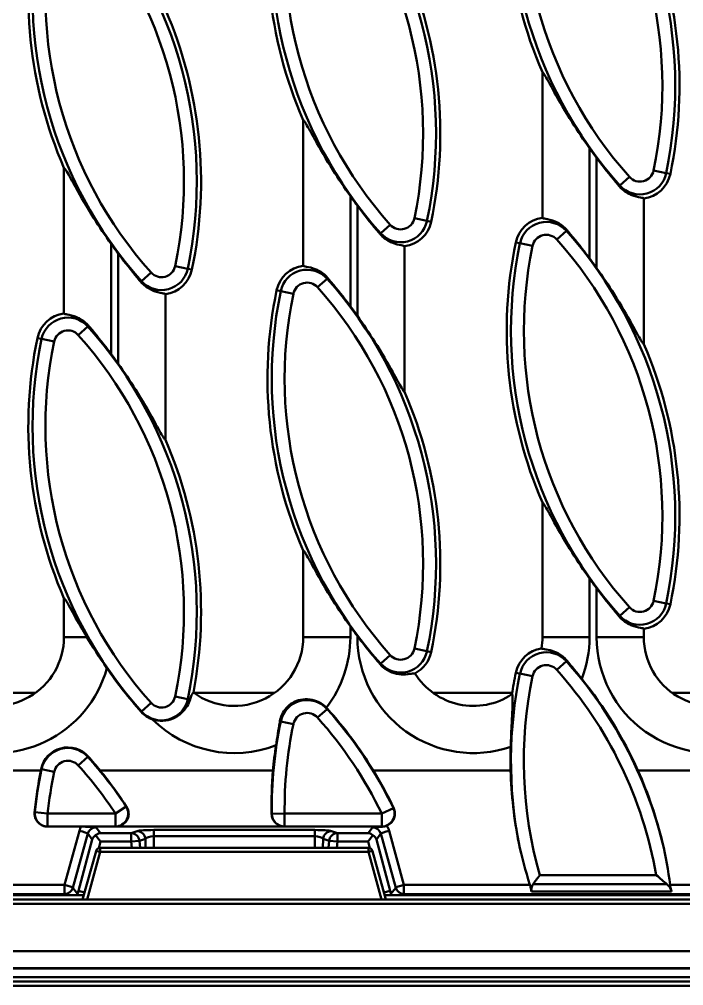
# Model space of a CAD drawing. Header units: millimetres. Extents: x 0 to 2774, y -40 to 1485.
# Drawn here: x 1691 to 1768.2, y 436 to 548.3 of the extents above; entities that cross this region are included whole.
import ezdxf

# ---------------------------------------------------------------- set-up
doc = ezdxf.new("R2010")
doc.units = ezdxf.units.MM
doc.header["$LTSCALE"] = 2.5
doc.layers.add('Sichtbar (ISO)', color=7, linetype='Continuous', lineweight=50)
doc.layers.add('Sichtbar schmal (ISO)', color=7, linetype='Continuous', lineweight=50)

msp = doc.modelspace()

# ---------------------------------------------------------------- linework, layer by layer
at = {"layer": 'Sichtbar (ISO)'}
for p, q in [((1751.766, 542.148), (1751.766, 525.217)), ((1723.988, 536.592), (1723.988, 519.662)), ((1696.21, 531.037), (1696.21, 514.106)), ((1763.544, 510.55), (1763.544, 527.481)), ((1735.766, 504.994), (1735.766, 521.925)), ((1707.988, 499.439), (1707.988, 516.37)), ((1751.766, 492.148), (1751.766, 476.516)), ((1723.988, 486.592), (1723.988, 476.516)), ((1696.21, 481.037), (1696.21, 476.516)), ((1763.544, 476.516), (1763.544, 477.481)), ((1654.662, 461.016), (1693.524, 461.016)), ((1700.42, 461.016), (1720.484, 461.016)), ((1732.146, 461.016), (1748.074, 461.016)), ((1762.86, 461.016), (1776.287, 461.016)), ((1694.302, 454.496), (1698.212, 454.496)), ((1702.211, 454.496), (1721.825, 454.496)), ((1699.882, 453.489), (1700.45, 452.749)), ((1731.526, 452.749), (1732.094, 453.489)), ((1698.379, 446.016), (1699.933, 451.649)), ((1731.561, 452.016), (1700.415, 452.016)), ((1732.043, 451.649), (1733.597, 446.016)), ((1696.393, 446.516), (1573.604, 446.516)), ((1698.725, 446.016), (1573.838, 446.016)), ((1696.393, 446.516), (1697.734, 446.516)), ((1697.893, 446.516), (1697.734, 446.516)), ((1698.517, 446.516), (1697.893, 446.516)), ((1733.09, 446.015), (1698.886, 446.015)), ((1858.138, 446.016), (1733.251, 446.016)), ((1734.084, 446.516), (1733.459, 446.516)), ((1734.242, 446.516), (1734.084, 446.516)), ((1734.242, 446.516), (1735.583, 446.516)), ((1858.372, 446.516), (1735.583, 446.516)), ((1465.988, 440.016), (1965.988, 440.016)), ((1465.988, 438.016), (1965.988, 438.016)), ((1465.988, 436.016), (1965.988, 436.016))]:
    msp.add_line(p, q, dxfattribs=at)
for centre, radius, start, end in [((1797.837, 562.116), 50.212, 168.215, 203.43238), ((1770.059, 556.56), 50.212, 168.215, 203.43238), ((1742.282, 551.005), 50.212, 168.215, 203.43238), ((1717.472, 540.582), 50.212, 348.215, 23.43238), ((1689.694, 535.026), 50.212, 348.215, 23.43238), ((1661.917, 529.471), 50.212, 348.215, 23.43238), ((1797.837, 562.116), 49.775, 215.35783, 216.96405), ((1763.09, 531.064), 3.612, 277.21491, 348.215), ((1770.059, 556.56), 49.775, 215.35783, 216.96405), ((1735.312, 525.509), 3.612, 277.21491, 348.215), ((1752.22, 521.633), 3.612, 97.21491, 168.215), ((1742.282, 551.005), 49.775, 215.35783, 216.96405), ((1797.837, 512.116), 50.212, 168.215, 203.43238), ((1717.472, 490.582), 49.775, 35.35783, 36.96405), ((1707.534, 519.953), 3.612, 277.21491, 348.215), ((1724.442, 516.078), 3.612, 97.21491, 168.215), ((1770.059, 506.56), 50.212, 168.215, 203.43238), ((1689.694, 485.026), 49.775, 35.35783, 36.96405), ((1696.664, 510.522), 3.612, 97.21491, 168.215), ((1742.282, 501.005), 50.212, 168.215, 203.43238), ((1717.472, 490.582), 50.212, 348.215, 23.43238), ((1661.917, 479.471), 49.775, 35.35783, 36.96405), ((1689.694, 485.026), 50.212, 348.215, 23.43238), ((1661.917, 479.471), 50.212, 349.21541, 23.43238), ((1797.837, 512.116), 49.775, 215.35783, 216.96405), ((1763.09, 481.064), 3.612, 277.21491, 348.215), ((1770.059, 506.56), 49.775, 215.35783, 216.96405), ((1688.21, 476.516), 8, 239.63825, 0), ((1715.988, 476.516), 8, 233.61332, 0), ((1743.766, 476.516), 8, 350.54752, 0), ((1771.544, 476.516), 8, 180, 299.12127), ((1752.22, 471.633), 3.612, 98.95512, 168.215), ((1735.312, 475.509), 3.612, 297.2781, 348.215), ((1742.282, 501.005), 49.775, 214.36694, 221.785), ((1743.766, 476.516), 8, 211.81441, 303.90218), ((1797.837, 462.116), 50.212, 168.215, 171.10984), ((1717.472, 440.582), 49.775, 24.2374, 38.65446), ((1724.442, 466.078), 3.175, 41.785, 44.96502), ((1689.694, 435.026), 49.775, 31.47535, 41.785), ((1707.534, 469.953), 3.175, 221.785, 250.76618), ((1696.664, 460.522), 3.175, 41.785, 168.215), ((1770.059, 456.56), 49.775, 171.47381, 174.86459), ((1797.837, 462.116), 49.775, 178.11784, 181.26655), ((1661.917, 429.471), 49.775, 39.32698, 41.785), ((1742.282, 451.005), 49.775, 168.215, 168.39735), ((1700.415, 451.516), 0.5, 90, 164.57723), ((1731.561, 451.516), 0.5, 15.42277, 90)]:
    msp.add_arc(centre, radius, start, end, dxfattribs=at)
for centre, major_axis, ratio, start_param, end_param in [((1742.282, 451.331), (0, -49.711), 0.9999784, 4.5163222, 4.6156346), ((1661.917, 429.796), (0, 49.57), 0.9999784, 5.288386, 5.3936832), ((1770.059, 456.887), (0, -49.748), 0.9999784, 4.6293024, 4.7309719), ((1689.694, 435.352), (0, 49.606), 0.9999784, 5.1555846, 5.2561266), ((1797.837, 462.443), (0, -49.784), 0.9999784, 4.7410599, 4.911133), ((1717.472, 440.908), (0, 49.643), 0.9999784, 4.9504211, 5.1294146), ((1700.45, 452.749), (0.451, 0.915), 0.8957851, 0.5032405, 1.1548223), ((1731.526, 452.749), (0.451, -0.915), 0.8957851, 1.9867703, 2.6383522), ((1700.45, 452.749), (1, 0.199), 0.8957851, 1.9867703, 2.6383522), ((1731.526, 452.749), (1, -0.199), 0.8957851, 0.5032405, 1.1548223)]:
    msp.add_ellipse(centre, major_axis=major_axis, ratio=ratio, start_param=start_param, end_param=end_param, dxfattribs=at)
for points, knots in [([(1757.243, 533.312), (1756.559, 534.275), (1755.864, 535.313), (1754.44, 537.572), (1753.732, 538.793), (1752.771, 540.511), (1752.364, 541.261), (1752.02, 541.836), (1751.943, 541.959), (1751.828, 542.113), (1751.788, 542.15), (1751.766, 542.148)], [3.485316, 3.485316, 3.485316, 3.485316, 3.8312275, 3.8312275, 4.2428686, 4.2428686, 4.5039478, 4.5039478, 4.5816976, 4.5816976, 4.6534636, 4.6534636, 4.6534636, 4.6534636]), ([(1729.465, 527.756), (1728.782, 528.72), (1728.086, 529.758), (1726.662, 532.017), (1725.954, 533.237), (1724.993, 534.955), (1724.587, 535.705), (1724.243, 536.281), (1724.165, 536.403), (1724.05, 536.557), (1724.01, 536.595), (1723.988, 536.592)], [3.485316, 3.485316, 3.485316, 3.485316, 3.8312275, 3.8312275, 4.2428686, 4.2428686, 4.5039478, 4.5039478, 4.5816976, 4.5816976, 4.6534636, 4.6534636, 4.6534636, 4.6534636]), ([(1760.679, 528.91), (1760.635, 528.963), (1760.59, 529.016), (1759.839, 529.914), (1759.104, 530.827), (1758.321, 531.849), (1758.194, 532.016), (1758.066, 532.185)], [0.70958265, 0.70958265, 0.70958265, 0.70958265, 0.73010989, 0.73010989, 1.0546565, 1.0546565, 1.11670002, 1.11670002, 1.11670002, 1.11670002]), ([(1701.688, 522.201), (1701.004, 523.164), (1700.308, 524.202), (1698.884, 526.461), (1698.176, 527.682), (1697.215, 529.4), (1696.809, 530.15), (1696.465, 530.725), (1696.388, 530.848), (1696.272, 531.002), (1696.232, 531.039), (1696.21, 531.037)], [3.485316, 3.485316, 3.485316, 3.485316, 3.8312275, 3.8312275, 4.2428686, 4.2428686, 4.5039478, 4.5039478, 4.5816976, 4.5816976, 4.6534636, 4.6534636, 4.6534636, 4.6534636]), ([(1763.544, 527.481), (1763.495, 527.521), (1763.364, 527.551), (1762.889, 527.643), (1762.491, 527.719), (1761.883, 527.978), (1761.692, 528.073), (1761.308, 528.317), (1761.116, 528.465), (1760.857, 528.711), (1760.766, 528.807), (1760.679, 528.91)], [0.04336489, 0.04336489, 0.04336489, 0.04336489, 0.19996601, 0.19996601, 0.39993202, 0.39993202, 0.47560066, 0.47560066, 0.55126929, 0.55126929, 0.59299387, 0.59299387, 0.59299387, 0.59299387]), ([(1732.902, 523.355), (1732.857, 523.408), (1732.813, 523.461), (1732.061, 524.359), (1731.326, 525.272), (1730.543, 526.294), (1730.416, 526.461), (1730.289, 526.63)], [0.70958265, 0.70958265, 0.70958265, 0.70958265, 0.73010989, 0.73010989, 1.0546565, 1.0546565, 1.11670002, 1.11670002, 1.11670002, 1.11670002]), ([(1751.766, 525.217), (1751.814, 525.176), (1751.945, 525.147), (1752.421, 525.054), (1752.818, 524.979), (1753.426, 524.72), (1753.617, 524.624), (1754.001, 524.381), (1754.193, 524.232), (1754.452, 523.987), (1754.543, 523.891), (1754.63, 523.787)], [0.04336489, 0.04336489, 0.04336489, 0.04336489, 0.19996601, 0.19996601, 0.39993202, 0.39993202, 0.47560066, 0.47560066, 0.55126929, 0.55126929, 0.59299387, 0.59299387, 0.59299387, 0.59299387]), ([(1735.766, 521.925), (1735.717, 521.966), (1735.587, 521.995), (1735.111, 522.088), (1734.713, 522.163), (1734.105, 522.422), (1733.914, 522.518), (1733.531, 522.761), (1733.339, 522.91), (1733.079, 523.156), (1732.989, 523.251), (1732.902, 523.355)], [0.04336489, 0.04336489, 0.04336489, 0.04336489, 0.19996601, 0.19996601, 0.39993202, 0.39993202, 0.47560066, 0.47560066, 0.55126929, 0.55126929, 0.59299387, 0.59299387, 0.59299387, 0.59299387]), ([(1754.63, 523.787), (1754.674, 523.735), (1754.719, 523.681), (1755.47, 522.783), (1756.206, 521.87), (1756.989, 520.849), (1757.116, 520.682), (1757.243, 520.512)], [0.70958265, 0.70958265, 0.70958265, 0.70958265, 0.73010989, 0.73010989, 1.0546565, 1.0546565, 1.11670002, 1.11670002, 1.11670002, 1.11670002]), ([(1705.124, 517.799), (1705.079, 517.852), (1705.035, 517.905), (1704.283, 518.803), (1703.548, 519.716), (1702.765, 520.738), (1702.638, 520.905), (1702.511, 521.074)], [0.70958265, 0.70958265, 0.70958265, 0.70958265, 0.73010989, 0.73010989, 1.0546565, 1.0546565, 1.11670002, 1.11670002, 1.11670002, 1.11670002]), ([(1723.988, 519.662), (1724.037, 519.621), (1724.167, 519.591), (1724.643, 519.499), (1725.041, 519.423), (1725.648, 519.164), (1725.84, 519.069), (1726.223, 518.825), (1726.415, 518.677), (1726.675, 518.431), (1726.765, 518.335), (1726.852, 518.232)], [0.04336489, 0.04336489, 0.04336489, 0.04336489, 0.19996601, 0.19996601, 0.39993202, 0.39993202, 0.47560066, 0.47560066, 0.55126929, 0.55126929, 0.59299387, 0.59299387, 0.59299387, 0.59299387]), ([(1758.066, 519.386), (1758.75, 518.422), (1759.446, 517.385), (1760.869, 515.126), (1761.578, 513.905), (1762.539, 512.187), (1762.945, 511.437), (1763.289, 510.861), (1763.366, 510.739), (1763.481, 510.585), (1763.522, 510.548), (1763.544, 510.55)], [3.485316, 3.485316, 3.485316, 3.485316, 3.8312275, 3.8312275, 4.2428686, 4.2428686, 4.5039478, 4.5039478, 4.5816976, 4.5816976, 4.6534636, 4.6534636, 4.6534636, 4.6534636]), ([(1707.988, 516.37), (1707.94, 516.41), (1707.809, 516.44), (1707.333, 516.532), (1706.935, 516.608), (1706.328, 516.867), (1706.137, 516.962), (1705.753, 517.206), (1705.561, 517.354), (1705.302, 517.6), (1705.211, 517.696), (1705.124, 517.799)], [0.04336489, 0.04336489, 0.04336489, 0.04336489, 0.19996601, 0.19996601, 0.39993202, 0.39993202, 0.47560066, 0.47560066, 0.55126929, 0.55126929, 0.59299387, 0.59299387, 0.59299387, 0.59299387]), ([(1726.852, 518.232), (1726.897, 518.179), (1726.941, 518.126), (1727.693, 517.228), (1728.428, 516.315), (1729.211, 515.293), (1729.338, 515.126), (1729.465, 514.957)], [0.70958265, 0.70958265, 0.70958265, 0.70958265, 0.73010989, 0.73010989, 1.0546565, 1.0546565, 1.11670002, 1.11670002, 1.11670002, 1.11670002]), ([(1696.21, 514.106), (1696.259, 514.065), (1696.39, 514.036), (1696.865, 513.943), (1697.263, 513.868), (1697.871, 513.609), (1698.062, 513.513), (1698.446, 513.27), (1698.638, 513.121), (1698.897, 512.875), (1698.988, 512.78), (1699.074, 512.676)], [0.04336489, 0.04336489, 0.04336489, 0.04336489, 0.19996601, 0.19996601, 0.39993202, 0.39993202, 0.47560066, 0.47560066, 0.55126929, 0.55126929, 0.59299387, 0.59299387, 0.59299387, 0.59299387]), ([(1730.289, 513.83), (1730.972, 512.867), (1731.668, 511.829), (1733.092, 509.57), (1733.8, 508.349), (1734.761, 506.632), (1735.167, 505.882), (1735.511, 505.306), (1735.589, 505.183), (1735.704, 505.029), (1735.744, 504.992), (1735.766, 504.994)], [3.485316, 3.485316, 3.485316, 3.485316, 3.8312275, 3.8312275, 4.2428686, 4.2428686, 4.5039478, 4.5039478, 4.5816976, 4.5816976, 4.6534636, 4.6534636, 4.6534636, 4.6534636]), ([(1699.074, 512.676), (1699.119, 512.623), (1699.163, 512.57), (1699.915, 511.672), (1700.65, 510.759), (1701.433, 509.737), (1701.56, 509.571), (1701.688, 509.401)], [0.70958265, 0.70958265, 0.70958265, 0.70958265, 0.73010989, 0.73010989, 1.0546565, 1.0546565, 1.11670002, 1.11670002, 1.11670002, 1.11670002]), ([(1702.511, 508.275), (1703.194, 507.311), (1703.89, 506.273), (1705.314, 504.015), (1706.022, 502.794), (1706.983, 501.076), (1707.39, 500.326), (1707.734, 499.75), (1707.811, 499.628), (1707.926, 499.474), (1707.966, 499.436), (1707.988, 499.439)], [3.485316, 3.485316, 3.485316, 3.485316, 3.8312275, 3.8312275, 4.2428686, 4.2428686, 4.5039478, 4.5039478, 4.5816976, 4.5816976, 4.6534636, 4.6534636, 4.6534636, 4.6534636]), ([(1757.243, 483.312), (1756.559, 484.275), (1755.864, 485.313), (1754.44, 487.572), (1753.732, 488.793), (1752.771, 490.511), (1752.364, 491.261), (1752.02, 491.836), (1751.943, 491.959), (1751.828, 492.113), (1751.788, 492.15), (1751.766, 492.148)], [3.485316, 3.485316, 3.485316, 3.485316, 3.8312275, 3.8312275, 4.2428686, 4.2428686, 4.5039478, 4.5039478, 4.5816976, 4.5816976, 4.6534636, 4.6534636, 4.6534636, 4.6534636]), ([(1729.465, 477.756), (1728.782, 478.72), (1728.086, 479.758), (1726.662, 482.017), (1725.954, 483.237), (1724.993, 484.955), (1724.587, 485.705), (1724.243, 486.281), (1724.165, 486.403), (1724.05, 486.557), (1724.01, 486.595), (1723.988, 486.592)], [3.485316, 3.485316, 3.485316, 3.485316, 3.8312275, 3.8312275, 4.2428686, 4.2428686, 4.5039478, 4.5039478, 4.5816976, 4.5816976, 4.6534636, 4.6534636, 4.6534636, 4.6534636]), ([(1760.679, 478.91), (1760.635, 478.963), (1760.59, 479.016), (1759.839, 479.914), (1759.104, 480.827), (1758.321, 481.849), (1758.194, 482.016), (1758.066, 482.185)], [0.70958265, 0.70958265, 0.70958265, 0.70958265, 0.73010989, 0.73010989, 1.0546565, 1.0546565, 1.11670002, 1.11670002, 1.11670002, 1.11670002]), ([(1698.87, 476.516), (1698.748, 476.719), (1698.627, 476.922), (1697.973, 478.037), (1697.482, 478.923), (1696.879, 480.01), (1696.677, 480.373), (1696.44, 480.766), (1696.371, 480.872), (1696.268, 481.006), (1696.232, 481.039), (1696.21, 481.037)], [1.25122174, 1.25122174, 1.25122174, 1.25122174, 1.32007666, 1.32007666, 1.63136927, 1.63136927, 1.78495243, 1.78495243, 1.86174401, 1.86174401, 1.93251551, 1.93251551, 1.93251551, 1.93251551]), ([(1763.544, 477.481), (1763.495, 477.521), (1763.364, 477.551), (1762.889, 477.643), (1762.491, 477.719), (1761.883, 477.978), (1761.692, 478.073), (1761.308, 478.317), (1761.116, 478.465), (1760.857, 478.711), (1760.766, 478.807), (1760.679, 478.91)], [0.04336489, 0.04336489, 0.04336489, 0.04336489, 0.19996601, 0.19996601, 0.39993202, 0.39993202, 0.47560066, 0.47560066, 0.55126929, 0.55126929, 0.59299387, 0.59299387, 0.59299387, 0.59299387]), ([(1732.915, 473.367), (1732.495, 473.852), (1732.084, 474.345), (1731.234, 475.396), (1730.801, 475.952), (1730.375, 476.516)], [-0.40773775, -0.40773775, -0.40773775, -0.40773775, -0.21201726, -0.21201726, 0, 0, 0, 0]), ([(1751.657, 475.202), (1751.717, 475.145), (1751.932, 475.121), (1752.475, 475.027), (1752.803, 474.958), (1753.476, 474.692), (1753.795, 474.52), (1754.281, 474.139), (1754.458, 473.97), (1754.619, 473.778)], [-0.69657519, -0.69657519, -0.69657519, -0.69657519, -0.53053486, -0.53053486, -0.37895062, -0.37895062, -0.2483974, -0.2483974, -0.16724771, -0.16724771, -0.16724771, -0.16724771]), ([(1736.968, 472.298), (1736.896, 472.316), (1736.75, 472.293), (1736.292, 472.219), (1735.988, 472.173), (1735.296, 472.173), (1734.936, 472.212), (1734.212, 472.422), (1733.856, 472.583), (1733.302, 472.973), (1733.097, 473.157), (1732.915, 473.367)], [-0.80285678, -0.80285678, -0.80285678, -0.80285678, -0.65849774, -0.65849774, -0.51041371, -0.51041371, -0.37627405, -0.37627405, -0.24873873, -0.24873873, -0.16363193, -0.16363193, -0.16363193, -0.16363193]), ([(1711.242, 470.075), (1711.19, 470.053), (1711.121, 469.942), (1710.983, 469.62), (1710.921, 469.455), (1710.854, 469.261)], [-0.55428354, -0.55428354, -0.55428354, -0.55428354, -0.39044752, -0.39044752, -0.28104472, -0.28104472, -0.28104472, -0.28104472]), ([(1721.288, 466.736), (1721.335, 466.999), (1721.413, 467.256), (1721.651, 467.786), (1721.826, 468.059), (1722.242, 468.519), (1722.462, 468.701), (1723.03, 469.046), (1723.365, 469.169), (1724.032, 469.306), (1724.399, 469.322), (1725.121, 469.225), (1725.462, 469.123), (1726.118, 468.803), (1726.423, 468.587), (1726.688, 468.321)], [-0.73449224, -0.73449224, -0.73449224, -0.73449224, -0.64825933, -0.64825933, -0.54719099, -0.54719099, -0.45836789, -0.45836789, -0.34416788, -0.34416788, -0.22323963, -0.22323963, -0.11271309, -0.11271309, 0, 0, 0, 0]), ([(1748.089, 463.751), (1748.105, 464.236), (1748.123, 464.719), (1748.163, 465.663), (1748.184, 466.123), (1748.239, 467.273), (1748.273, 467.932), (1748.308, 468.892), (1748.315, 469.246), (1748.294, 469.714), (1748.27, 469.846), (1748.228, 469.876)], [-0.86498591, -0.86498591, -0.86498591, -0.86498591, -0.71988853, -0.71988853, -0.5752164, -0.5752164, -0.33887455, -0.33887455, -0.15901342, -0.15901342, 0, 0, 0, 0]), ([(1710.854, 469.261), (1710.774, 469.03), (1710.664, 468.77), (1710.334, 468.216), (1710.112, 467.927), (1709.552, 467.419), (1709.237, 467.208), (1708.51, 466.893), (1708.115, 466.798), (1707.294, 466.76), (1706.88, 466.819), (1706.488, 466.956)], [-0.63329191, -0.63329191, -0.63329191, -0.63329191, -0.50508909, -0.50508909, -0.37047539, -0.37047539, -0.24771256, -0.24771256, -0.12447132, -0.12447132, 0, 0, 0, 0]), ([(1720.835, 463.94), (1720.969, 464.839), (1721.114, 465.729), (1721.27, 466.629), (1721.279, 466.683), (1721.288, 466.736)], [-0.52212681, -0.52212681, -0.52212681, -0.52212681, -0.25051168, -0.25051168, -0.23341068, -0.23341068, -0.23341068, -0.23341068]), ([(1692.804, 456.133), (1692.792, 456.01), (1692.795, 455.886), (1692.833, 455.642), (1692.867, 455.523), (1692.991, 455.23), (1693.102, 455.067), (1693.381, 454.792), (1693.546, 454.683), (1693.91, 454.534), (1694.105, 454.496), (1694.302, 454.496)], [-0.25100337, -0.25100337, -0.25100337, -0.25100337, -0.21381661, -0.21381661, -0.17663141, -0.17663141, -0.11802188, -0.11802188, -0.05911247, -0.05911247, 0, 0, 0, 0]), ([(1702.211, 454.496), (1702.361, 454.496), (1702.511, 454.518), (1702.799, 454.605), (1702.936, 454.669), (1703.223, 454.86), (1703.363, 454.998), (1703.58, 455.319), (1703.656, 455.497), (1703.736, 455.875), (1703.738, 456.069), (1703.667, 456.45), (1703.594, 456.632), (1703.488, 456.796)], [-0.32321863, -0.32321863, -0.32321863, -0.32321863, -0.27807261, -0.27807261, -0.23300839, -0.23300839, -0.17451533, -0.17451533, -0.11656775, -0.11656775, -0.05858521, -0.05858521, 0, 0, 0, 0]), ([(1720.321, 455.963), (1720.325, 455.772), (1720.365, 455.584), (1720.516, 455.229), (1720.627, 455.066), (1720.905, 454.792), (1721.07, 454.683), (1721.433, 454.534), (1721.628, 454.496), (1721.825, 454.496)], [-0.23381014, -0.23381014, -0.23381014, -0.23381014, -0.17643693, -0.17643693, -0.11783977, -0.11783977, -0.05900358, -0.05900358, 0, 0, 0, 0]), ([(1733.697, 454.601), (1733.736, 454.616), (1733.774, 454.633), (1733.987, 454.738), (1734.144, 454.857), (1734.403, 455.147), (1734.502, 455.315), (1734.631, 455.68), (1734.659, 455.873), (1734.639, 456.259), (1734.591, 456.449), (1734.507, 456.625)], [-0.24584946, -0.24584946, -0.24584946, -0.24584946, -0.23339439, -0.23339439, -0.17469118, -0.17469118, -0.11649204, -0.11649204, -0.05841274, -0.05841274, 0, 0, 0, 0]), ([(1698.212, 454.496), (1698.373, 454.496), (1698.552, 454.493), (1698.99, 454.479), (1699.202, 454.467), (1699.577, 454.441), (1699.757, 454.426), (1699.937, 454.41), (1699.938, 454.41), (1699.94, 454.41)], [0, 0, 0, 0, 0.04816986, 0.04816986, 0.10900106, 0.10900106, 0.17738465, 0.17738465, 0.177978, 0.177978, 0.177978, 0.177978]), ([(1732.036, 454.41), (1732.038, 454.41), (1732.039, 454.41), (1732.219, 454.426), (1732.4, 454.441), (1732.756, 454.466), (1732.943, 454.477), (1733.157, 454.485)], [-0.00065489, -0.00065489, -0.00065489, -0.00065489, 0, 0, 0.07547712, 0.07547712, 0.13575067, 0.13575067, 0.13575067, 0.13575067]), ([(1733.157, 454.485), (1733.25, 454.488), (1733.344, 454.5), (1733.527, 454.541), (1733.613, 454.568), (1733.697, 454.601)], [0, 0, 0, 0, 0.030247031, 0.030247031, 0.057574608, 0.057574608, 0.057574608, 0.057574608]), ([(1750.675, 447.803), (1750.778, 447.943), (1750.898, 448.103), (1751.165, 448.461), (1751.315, 448.66), (1751.466, 448.861), (1751.467, 448.862), (1751.468, 448.864)], [-0.14172148, -0.14172148, -0.14172148, -0.14172148, -0.07463865, -0.07463865, 0, 0, 0.00060363, 0.00060363, 0.00060363, 0.00060363]), ([(1764.981, 448.864), (1764.983, 448.862), (1764.985, 448.861), (1765.208, 448.673), (1765.432, 448.484), (1765.865, 448.115), (1766.062, 447.946), (1766.226, 447.803)], [-0.15421317, -0.15421317, -0.15421317, -0.15421317, -0.15360925, -0.15360925, -0.07806405, -0.07806405, 0, 0, 0, 0]), ([(1750.326, 447.732), (1750.356, 447.642), (1750.382, 447.551), (1750.43, 447.349), (1750.449, 447.242), (1750.476, 447.073), (1750.486, 447.008), (1750.496, 446.95)], [-0.098887258, -0.098887258, -0.098887258, -0.098887258, -0.070511641, -0.070511641, -0.03575834, -0.03575834, -0.010777892, -0.010777892, -0.010777892, -0.010777892]), ([(1750.496, 446.95), (1750.47, 447.1), (1750.47, 447.258), (1750.523, 447.529), (1750.583, 447.68), (1750.675, 447.803)], [0.02841016, 0.02841016, 0.02841016, 0.02841016, 0.087676, 0.087676, 0.14449036, 0.14449036, 0.14449036, 0.14449036]), ([(1766.226, 447.803), (1766.373, 447.677), (1766.503, 447.519), (1766.668, 447.248), (1766.734, 447.097), (1766.774, 446.95)], [0.93262683, 0.93262683, 0.93262683, 0.93262683, 0.99891182, 0.99891182, 1.05783826, 1.05783826, 1.05783826, 1.05783826]), ([(1766.774, 446.95), (1766.761, 446.996), (1766.747, 447.047), (1766.705, 447.194), (1766.676, 447.298), (1766.628, 447.513), (1766.608, 447.622), (1766.595, 447.732)], [-0.092696771, -0.092696771, -0.092696771, -0.092696771, -0.072594322, -0.072594322, -0.037704406, -0.037704406, -0.004407604, -0.004407604, -0.004407604, -0.004407604])]:
    msp.add_open_spline(points, degree=3, knots=knots, dxfattribs=at)
for points in [[(1701.195, 472.907), (1700.304, 474.211), (1699.505, 475.457), (1698.87, 476.516)], [(1730.375, 476.516), (1730.346, 476.554), (1730.317, 476.592), (1730.289, 476.63)], [(1754.619, 473.778), (1755.178, 473.11), (1755.763, 472.397), (1756.343, 471.673)], [(1749.034, 452.613), (1749.357, 451.009), (1749.788, 449.361), (1750.326, 447.732)], [(1766.595, 447.732), (1766.397, 449.401), (1766.093, 451.053), (1765.714, 452.613)], [(1698.886, 446.015), (1698.833, 446.015), (1698.778, 446.016), (1698.725, 446.016)], [(1733.251, 446.016), (1733.198, 446.016), (1733.143, 446.015), (1733.09, 446.015)]]:
    msp.add_open_spline(points, degree=3, dxfattribs=at)
at = {"layer": 'Sichtbar schmal (ISO)'}
for p, q in [((1757.243, 520.512), (1757.243, 533.312)), ((1758.066, 532.185), (1758.066, 519.386)), ((1761.878, 529.981), (1760.764, 528.986)), ((1764.681, 530.732), (1766.144, 530.427)), ((1766.144, 530.427), (1766.626, 530.327)), ((1760.764, 528.986), (1760.679, 528.91)), ((1729.465, 514.957), (1729.465, 527.756)), ((1730.289, 526.63), (1730.289, 513.83)), ((1734.1, 524.426), (1732.986, 523.43)), ((1736.903, 525.177), (1738.366, 524.872)), ((1738.366, 524.872), (1738.848, 524.771)), ((1732.986, 523.43), (1732.902, 523.355)), ((1754.546, 523.712), (1753.432, 522.716)), ((1754.546, 523.712), (1754.63, 523.787)), ((1701.688, 509.401), (1701.688, 522.201)), ((1749.165, 522.271), (1748.683, 522.371)), ((1749.165, 522.271), (1750.628, 521.965)), ((1702.511, 521.074), (1702.511, 508.275)), ((1706.322, 518.87), (1705.208, 517.875)), ((1709.126, 519.621), (1710.588, 519.316)), ((1710.588, 519.316), (1711.071, 519.216)), ((1705.208, 517.875), (1705.124, 517.799)), ((1726.768, 518.157), (1725.654, 517.161)), ((1726.768, 518.157), (1726.852, 518.232)), ((1721.388, 516.715), (1720.905, 516.816)), ((1721.388, 516.715), (1722.851, 516.41)), ((1698.99, 512.601), (1697.876, 511.605)), ((1698.99, 512.601), (1699.074, 512.676)), ((1693.61, 511.159), (1693.128, 511.26)), ((1693.61, 511.159), (1695.073, 510.854)), ((1757.243, 476.516), (1757.243, 483.312)), ((1758.066, 482.185), (1758.066, 476.516)), ((1764.681, 480.732), (1766.144, 480.427)), ((1761.878, 479.981), (1760.764, 478.986)), ((1766.144, 480.427), (1766.626, 480.327)), ((1760.764, 478.986), (1760.679, 478.91)), ((1729.465, 476.516), (1729.465, 477.756)), ((1696.21, 476.516), (1698.87, 476.516)), ((1723.988, 476.516), (1729.465, 476.516)), ((1730.289, 476.63), (1730.289, 476.516)), ((1730.375, 476.516), (1730.289, 476.516)), ((1751.766, 476.516), (1757.243, 476.516)), ((1763.544, 476.516), (1758.066, 476.516)), ((1736.903, 475.177), (1738.366, 474.872)), ((1734.1, 474.426), (1732.986, 473.43)), ((1738.366, 474.872), (1738.848, 474.771)), ((1732.986, 473.43), (1732.915, 473.367)), ((1754.546, 473.712), (1753.432, 472.716)), ((1754.546, 473.712), (1754.619, 473.778)), ((1749.165, 472.271), (1748.683, 472.371)), ((1749.165, 472.271), (1750.628, 471.965)), ((1692.898, 470.033), (1684.201, 470.033)), ((1709.126, 469.621), (1710.588, 469.316)), ((1710.588, 469.316), (1710.854, 469.261)), ((1720.676, 470.033), (1711.301, 470.033)), ((1748.253, 470.033), (1739.078, 470.033)), ((1775.458, 470.033), (1766.856, 470.033)), ((1706.322, 468.87), (1705.208, 467.875)), ((1726.768, 468.157), (1726.809, 468.193)), ((1705.208, 467.875), (1705.167, 467.838)), ((1726.768, 468.157), (1725.654, 467.161)), ((1721.388, 466.715), (1721.288, 466.736)), ((1721.388, 466.715), (1722.851, 466.41)), ((1698.99, 462.601), (1697.876, 461.605)), ((1698.99, 462.601), (1699.031, 462.638)), ((1693.61, 461.159), (1693.556, 461.171)), ((1693.61, 461.159), (1695.073, 460.854)), ((1692.83, 456.157), (1694.316, 456.002)), ((1694.316, 456.002), (1702.188, 456.002)), ((1694.316, 456.002), (1694.316, 454.508)), ((1702.188, 456.002), (1703.436, 456.825)), ((1702.188, 454.508), (1702.188, 456.002)), ((1720.343, 455.985), (1721.837, 456.002)), ((1721.837, 456.002), (1733.119, 456.002)), ((1721.837, 456.002), (1721.837, 454.508)), ((1733.119, 456.002), (1734.465, 456.652)), ((1733.119, 454.508), (1733.119, 456.002)), ((1694.316, 454.508), (1702.188, 454.508)), ((1698.008, 454.014), (1696.282, 447.732)), ((1697.244, 447.399), (1698.97, 453.681)), ((1698.97, 453.681), (1699.487, 453.007)), ((1700.45, 453.745), (1699.94, 454.41)), ((1704.021, 453.745), (1700.45, 453.745)), ((1704.716, 453.971), (1704.021, 453.745)), ((1704.021, 453.745), (1704.021, 452.749)), ((1706.63, 454.105), (1706.63, 453.368)), ((1725.346, 454.105), (1706.63, 454.105)), ((1721.837, 454.508), (1733.119, 454.508)), ((1725.346, 453.368), (1725.346, 454.105)), ((1727.956, 453.745), (1727.26, 453.971)), ((1731.526, 453.745), (1727.956, 453.745)), ((1727.956, 452.749), (1727.956, 453.745)), ((1732.036, 454.41), (1731.526, 453.745)), ((1732.489, 453.007), (1733.006, 453.681)), ((1733.006, 453.681), (1734.732, 447.399)), ((1735.694, 447.732), (1733.968, 454.014)), ((1699.487, 453.007), (1697.889, 447.04)), ((1700.245, 451.986), (1700.45, 452.749)), ((1700.45, 452.749), (1704.021, 452.749)), ((1704.021, 452.749), (1704.981, 452.833)), ((1704.021, 452.749), (1704.085, 452.016)), ((1704.981, 452.833), (1705.676, 453.059)), ((1705.052, 452.016), (1704.981, 452.833)), ((1705.676, 453.059), (1705.69, 452.016)), ((1706.63, 453.368), (1725.346, 453.368)), ((1706.648, 452.016), (1706.63, 453.368)), ((1725.346, 453.368), (1725.328, 452.016)), ((1726.286, 452.016), (1726.3, 453.059)), ((1726.3, 453.059), (1726.995, 452.833)), ((1726.995, 452.833), (1726.924, 452.016)), ((1726.995, 452.833), (1727.956, 452.749)), ((1727.891, 452.016), (1727.956, 452.749)), ((1727.956, 452.749), (1731.526, 452.749)), ((1731.526, 452.749), (1731.731, 451.986)), ((1734.088, 447.04), (1732.489, 453.007)), ((1698.886, 446.015), (1700.415, 451.559)), ((1700.415, 452.016), (1700.415, 451.559)), ((1700.415, 451.559), (1731.561, 451.559)), ((1731.561, 451.559), (1731.561, 452.016)), ((1731.561, 451.559), (1733.09, 446.015)), ((1764.981, 448.864), (1751.468, 448.864)), ((1696.282, 447.732), (1572.51, 447.732)), ((1696.282, 446.661), (1696.282, 447.732)), ((1697.795, 446.681), (1697.244, 447.399)), ((1697.889, 447.04), (1698.609, 446.847)), ((1733.368, 446.847), (1734.088, 447.04)), ((1734.732, 447.399), (1734.181, 446.681)), ((1750.326, 447.732), (1735.694, 447.732)), ((1735.694, 447.732), (1735.694, 446.661)), ((1750.496, 446.95), (1766.774, 446.95)), ((1750.675, 447.803), (1766.226, 447.803)), ((1780.155, 447.732), (1766.595, 447.732)), ((1696.282, 446.661), (1542.194, 446.661)), ((1696.282, 446.661), (1696.393, 446.516)), ((1735.583, 446.516), (1735.694, 446.661)), ((1889.782, 446.661), (1735.694, 446.661)), ((1465.988, 445.516), (1965.988, 445.516)), ((1965.988, 438.041), (1465.988, 438.041)), ((1465.988, 437.016), (1965.988, 437.016)), ((1965.988, 436.516), (1465.988, 436.516))]:
    msp.add_line(p, q, dxfattribs=at)
for centre, radius, start, end in [((1717.472, 540.582), 48.226, 348.215, 41.785), ((1717.472, 540.582), 49.72, 348.215, 41.785), ((1797.837, 562.116), 49.72, 168.215, 221.785), ((1797.837, 562.116), 48.226, 168.215, 221.785), ((1689.694, 535.026), 49.72, 348.215, 41.785), ((1689.694, 535.026), 48.226, 348.215, 41.785), ((1770.059, 556.56), 49.72, 168.215, 221.785), ((1770.059, 556.56), 48.226, 168.215, 221.785), ((1661.917, 529.471), 49.72, 348.215, 41.785), ((1661.917, 529.471), 48.226, 348.215, 41.785), ((1742.282, 551.005), 49.72, 168.215, 221.785), ((1742.282, 551.005), 48.226, 168.215, 221.785), ((1763.09, 531.064), 3.12, 221.785, 348.215), ((1763.09, 531.064), 1.626, 221.785, 348.215), ((1735.312, 525.509), 3.12, 221.785, 348.215), ((1735.312, 525.509), 1.626, 221.785, 348.215), ((1752.22, 521.633), 3.12, 41.785, 168.215), ((1752.22, 521.633), 1.626, 41.785, 168.215), ((1717.472, 490.582), 49.72, 348.215, 41.785), ((1797.837, 512.116), 49.72, 168.215, 221.785), ((1717.472, 490.582), 48.226, 348.215, 41.785), ((1797.837, 512.116), 48.226, 168.215, 221.785), ((1707.534, 519.953), 3.12, 221.785, 348.215), ((1707.534, 519.953), 1.626, 221.785, 348.215), ((1724.442, 516.078), 3.12, 41.785, 168.215), ((1724.442, 516.078), 1.626, 41.785, 168.215), ((1689.694, 485.026), 49.72, 348.215, 41.785), ((1770.059, 506.56), 49.72, 168.215, 221.785), ((1689.694, 485.026), 48.226, 348.215, 41.785), ((1770.059, 506.56), 48.226, 168.215, 221.785), ((1696.664, 510.522), 3.12, 41.785, 168.215), ((1696.664, 510.522), 1.626, 41.785, 168.215), ((1661.917, 479.471), 49.72, 348.215, 41.785), ((1742.282, 501.005), 49.72, 168.215, 221.785), ((1742.282, 501.005), 48.226, 168.215, 221.785), ((1661.917, 479.471), 48.226, 348.215, 41.785), ((1763.09, 481.064), 1.626, 221.785, 348.215), ((1763.09, 481.064), 3.12, 221.785, 348.215), ((1715.988, 476.516), 13.477, 322.55524, 0), ((1743.766, 476.516), 13.477, 180, 288.71035), ((1743.766, 476.516), 13.477, 338.93996, 0), ((1771.544, 476.516), 13.477, 180, 289.26983), ((1735.312, 475.509), 1.626, 221.785, 348.215), ((1735.312, 475.509), 3.12, 221.785, 348.215), ((1752.22, 471.633), 3.12, 41.785, 168.215), ((1688.21, 476.516), 13.477, 246.97504, 344.47003), ((1752.22, 471.633), 1.626, 41.785, 168.215), ((1717.472, 440.582), 48.226, 9.88859, 41.785), ((1717.472, 440.582), 49.72, 14.00364, 41.785), ((1797.837, 462.116), 49.72, 168.215, 191.01806), ((1797.837, 462.116), 48.226, 168.215, 195.94944), ((1707.534, 469.953), 3.12, 221.785, 348.215), ((1707.534, 469.953), 1.626, 221.785, 348.215), ((1724.442, 466.078), 3.12, 41.785, 168.215), ((1724.442, 466.078), 1.626, 41.785, 168.215), ((1689.694, 435.026), 48.226, 25.78255, 41.785), ((1689.694, 435.026), 49.72, 25.78255, 41.785), ((1715.988, 476.516), 13.477, 225.18149, 291.07617), ((1770.059, 456.56), 49.72, 168.215, 180.66265), ((1770.059, 456.56), 48.226, 168.215, 180.66265), ((1696.664, 460.522), 3.12, 41.785, 168.215), ((1661.917, 429.471), 49.72, 33.37774, 41.785), ((1696.664, 460.522), 1.626, 41.785, 168.215), ((1661.917, 429.471), 48.226, 33.37774, 41.785), ((1742.282, 451.005), 49.72, 168.215, 174.0515), ((1742.282, 451.005), 48.226, 168.215, 174.0515)]:
    msp.add_arc(centre, radius, start, end, dxfattribs=at)
for centre, major_axis, ratio, start_param, end_param in [((1694.316, 456.002), (-1.004, 1.114), 0.9915686, 0.7377003, 2.4038923), ((1702.188, 456.002), (0.711, 1.321), 0.9834069, 3.6427333, 5.7820446), ((1721.837, 456.002), (-1.067, 1.055), 0.9925181, 0.7949354, 2.3466572), ((1733.119, 456.002), (0.797, 1.271), 0.9867228, 3.7080308, 5.7167472), ((1699.942, 453.486), (-1.998, 0.165), 0.9949797, 5.8350297, 6.0981343), ((1698.008, 453.939), (0.964, -0.265), 0.0721967, 0.0874954, 1.5906297), ((1699.942, 453.411), (-0.941, 0.361), 0.9888886, 5.0761179, 6.3792815), ((1704.021, 452.749), (-0.309, 0.951), 0.9621143, 4.4941073, 5.9578083), ((1706.639, 453.919), (-2, 0.001), 0.0927396, 4.7170748, 6.0052741), ((1704.716, 452.975), (-0.309, 0.951), 0.9621143, 4.4941073, 5.9578083), ((1725.337, 453.919), (-2, -0.001), 0.0927396, 3.4195039, 4.7077031), ((1727.26, 452.975), (0.309, 0.951), 0.9621143, 0.325377, 1.789078), ((1727.956, 452.749), (0.309, 0.951), 0.9621143, 0.325377, 1.789078), ((1732.034, 453.411), (0.941, 0.361), 0.9888886, 6.1870891, 7.4902527), ((1733.968, 453.939), (-0.964, -0.265), 0.0721967, 4.6925556, 6.1956899), ((1732.034, 453.486), (1.998, 0.165), 0.9949797, 0.185051, 0.5106805), ((1706.639, 452.923), (1, -0.02), 0.4439064, 1.589181, 2.8773802), ((1725.337, 452.923), (1, 0.02), 0.4439064, 0.2642125, 1.5524117), ((1700.415, 451.516), (-0.482, 0.133), 0.0840398, 4.7355692, 6.2831853), ((1731.561, 451.516), (0.482, 0.133), 0.0840398, 0, 1.5476161), ((1696.282, 447.657), (0.964, -0.265), 0.0721967, 0.0874954, 1.5906297), ((1696.282, 447.657), (-0.793, -0.609), 0.9939744, 0.9192145, 2.2223781), ((1698.07, 447.04), (-0.54, -1.999), 0.0844639, 4.7351915, 4.9155578), ((1733.906, 447.04), (0.54, -1.999), 0.0844639, 1.3676275, 1.5479938), ((1735.694, 447.657), (-0.964, -0.265), 0.0721967, 4.6925556, 6.1956899), ((1735.694, 447.657), (-0.793, 0.609), 0.9939744, 0.9192145, 2.2223781), ((1696.833, 446.939), (0.793, 0.609), 0.9939744, 5.1869422, 5.3639708), ((1735.143, 446.939), (-0.793, 0.609), 0.9939744, 0.9192145, 1.0962431)]:
    msp.add_ellipse(centre, major_axis=major_axis, ratio=ratio, start_param=start_param, end_param=end_param, dxfattribs=at)
for points in [[(1692.83, 456.157), (1692.821, 456.149), (1692.812, 456.141), (1692.804, 456.133)], [(1703.488, 456.796), (1703.47, 456.805), (1703.453, 456.815), (1703.436, 456.825)], [(1720.343, 455.985), (1720.336, 455.978), (1720.329, 455.97), (1720.321, 455.963)], [(1734.507, 456.625), (1734.493, 456.634), (1734.479, 456.643), (1734.465, 456.652)], [(1694.302, 454.496), (1694.307, 454.5), (1694.311, 454.504), (1694.316, 454.508)], [(1702.188, 454.508), (1702.196, 454.504), (1702.203, 454.5), (1702.211, 454.496)], [(1721.825, 454.496), (1721.829, 454.5), (1721.833, 454.504), (1721.837, 454.508)], [(1733.119, 454.508), (1733.126, 454.504), (1733.132, 454.5), (1733.139, 454.496)], [(1733.139, 454.496), (1733.145, 454.492), (1733.151, 454.488), (1733.157, 454.485)]]:
    msp.add_open_spline(points, degree=3, dxfattribs=at)
for points, knots in [([(1697.893, 446.516), (1697.857, 446.553), (1697.831, 446.586), (1697.802, 446.639), (1697.796, 446.661), (1697.795, 446.681)], [-0.090294427, -0.090294427, -0.090294427, -0.090294427, -0.038466512, -0.038466512, 0, 0, 0, 0]), ([(1734.181, 446.681), (1734.18, 446.64), (1734.155, 446.595), (1734.101, 446.534), (1734.093, 446.525), (1734.084, 446.516)], [-0.264268874, -0.264268874, -0.264268874, -0.264268874, -0.187345084, -0.187345084, -0.173974447, -0.173974447, -0.173974447, -0.173974447])]:
    msp.add_open_spline(points, degree=3, knots=knots, dxfattribs=at)

doc.saveas('drawing.dxf')
